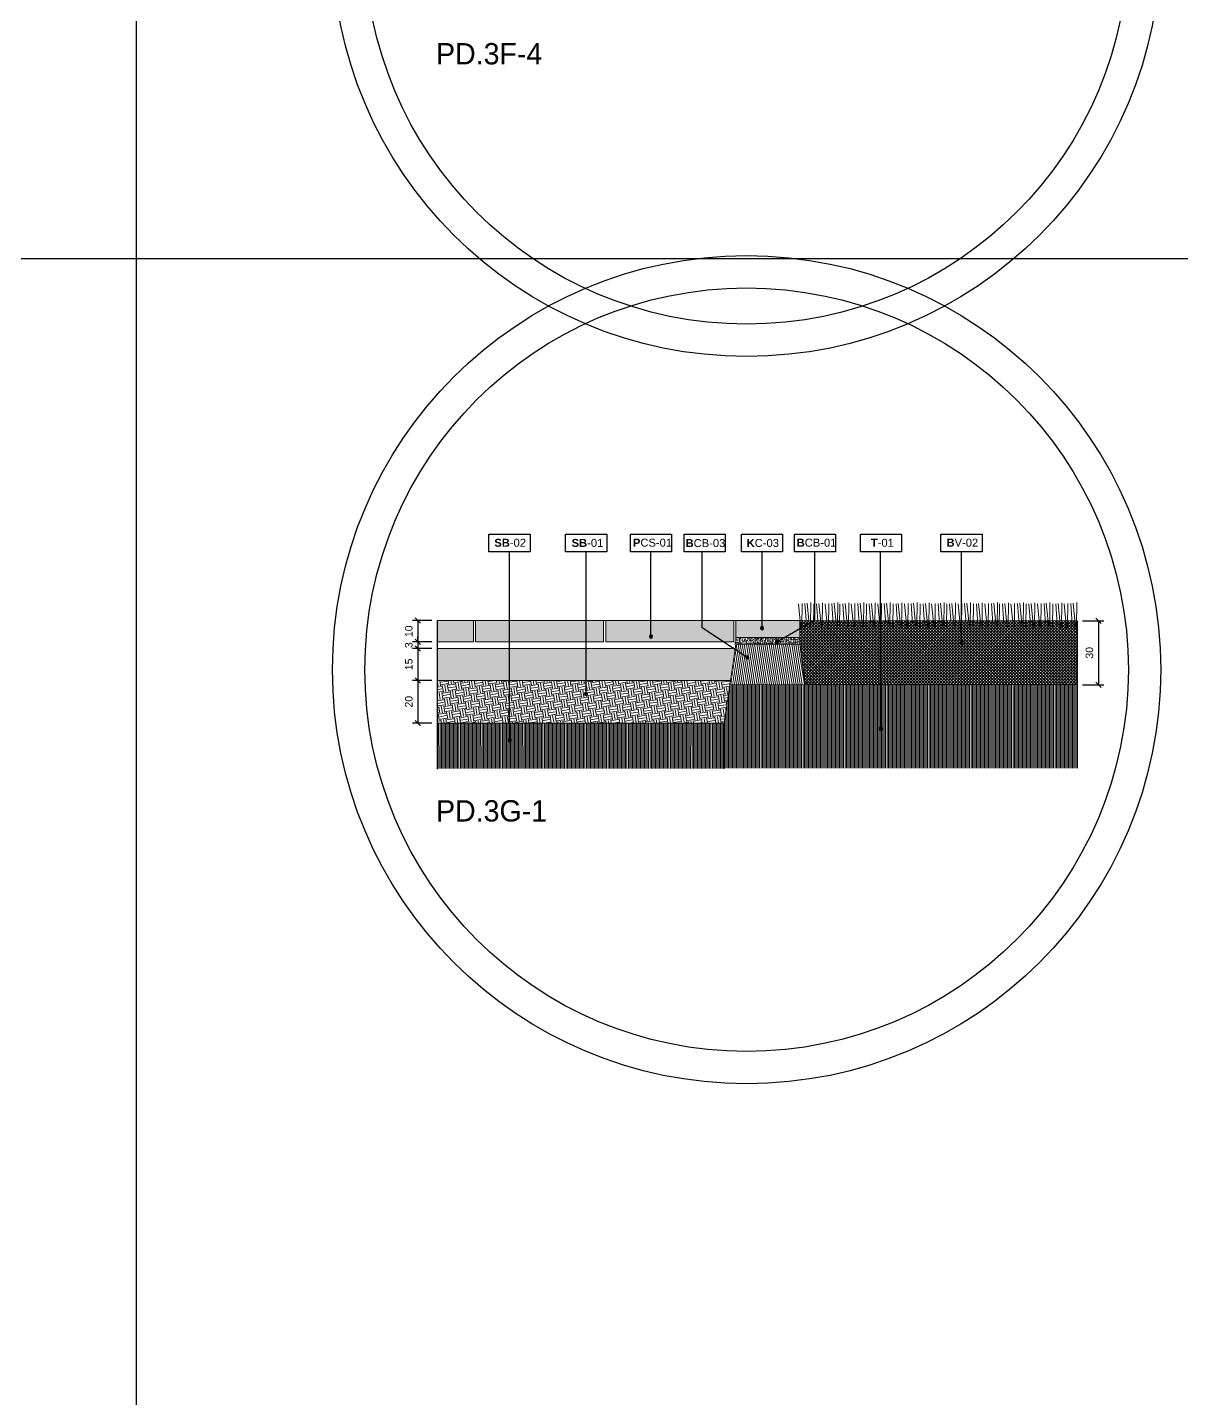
# Model space of a CAD drawing. Header units: metres. Extents: x -325 to 301, y -147 to 149.
# Drawn here: x 41.72 to 47.13, y 58.11 to 64.54 of the extents above; entities that cross this region are included whole.
import ezdxf

# ---------------------------------------------------------------- set-up
doc = ezdxf.new("R2010")
doc.units = ezdxf.units.M
doc.layers.get('Defpoints').update_dxf_attribs({"lineweight": 13})
doc.layers.add('-aux', color=50, linetype='Continuous', plot=False)
doc.layers.add('-AUX-TWQ', color=1, linetype='Continuous', plot=False)
doc.layers.add('0-TX-1_25', color=7, linetype='Continuous', true_color=0x3f4f7f)
doc.layers.add('3-TR-paviment fort', color=7, linetype='Continuous', true_color=0xd1d1d1)
doc.layers.add('03-TR-Paviment_04_Dry Meadow', color=7, linetype='Continuous', lineweight=5, true_color=0xd8dd88)
doc.layers.add('3-TR tot_u', color=7, linetype='Continuous', lineweight=5, true_color=0x787878)
for name, color, linetype, lineweight in [('1-CM', 7, 'Continuous', 0), ('3-TR Formigó', 252, 'Continuous', 0), ('3-TR Seleccionat', 44, 'Continuous', 0), ('3-TR Tot-u', 37, 'Continuous', 0)]:
    doc.layers.add(name, color=color, linetype=linetype, lineweight=lineweight)
for name, color, linetype in [('1-SECCIÓ', 1, 'Continuous'), ('A-KEYPLAN_HATCH', 7, 'Continuous'), ('A_TEXT_2', 7, 'Continuous'), ('EIT_3 TR terra vegetal', 45, 'Continuous')]:
    doc.layers.add(name, color=color, linetype=linetype)
doc.styles.get("Standard").update_dxf_attribs({"font": 'arial.ttf'})
doc.styles.add('x-llegenda materials$0$ENGRAVERS', font='TT0586M.TTF')
doc.dimstyles.new('ISO-25', dxfattribs={"dimtxt": 0.1, "dimasz": 0.1, "dimexe": 0.1, "dimexo": 0.1, "dimgap": 0.1, "dimtad": 1, "dimdec": 0, "dimlfac": 100, "dimzin": 9, "dimtxsty": 'Standard', "dimblk": 'OBLIQUE', "dimcen": 0.1, "dimadec": 0, "dimazin": 0, "dimtfac": 1, "dimtdec": 0, "dimtmove": 0, "dimatfit": 3, "dimldrblk": 'OBLIQUE', "dimfxl": 1, "dimarcsym": 0})

# ---------------------------------------------------------------- blocks, each defined once
blk = doc.blocks.new('hatch keyplan 2')
at = {"layer": 'A-KEYPLAN_HATCH'}
blk.add_lwpolyline([(0, 0.00548), (0.01287, 0.00548), (0.01287, 0), (0, 0)], close=True, dxfattribs=at)
blk = doc.blocks.new('hatch keyplan')
at = {"layer": 'A-KEYPLAN_HATCH'}
blk.add_blockref('hatch keyplan 2', (1.43058, 0.85215), dxfattribs=at)
blk = doc.blocks.new('B-CB03')
at = {"layer": 'A-KEYPLAN_HATCH'}
blk.add_blockref('hatch keyplan', (-1.43058, -0.85215), dxfattribs=at)
at = {"layer": 'A_TEXT_2', "insert": (-0.0008, 0.00398), "char_height": 0.0025, "attachment_point": 1}
blk.add_mtext_dynamic_manual_height_columns('\\pi0.00128;{\\fArial|b1|i0|c0|p34;B}CB-03', width=0.0145619, gutter_width=0.015, heights=[0], dxfattribs=at)
blk = doc.blocks.new('B-CB01')
at = {"layer": 'A-KEYPLAN_HATCH'}
blk.add_blockref('hatch keyplan', (-1.43058, -0.85215), dxfattribs=at)
at = {"layer": 'A_TEXT_2', "insert": (-0.0008, 0.00411), "char_height": 0.0025, "attachment_point": 1}
blk.add_mtext_dynamic_manual_height_columns('\\pi0.00152;{\\fArial|b1|i0|c0|p34;B}CB-01', width=0.0145619, gutter_width=0.015, heights=[0], dxfattribs=at)
blk = doc.blocks.new('SB-01')
at = {"layer": 'A-KEYPLAN_HATCH'}
blk.add_blockref('hatch keyplan', (-1.43058, -0.85215), dxfattribs=at)
at = {"layer": 'A_TEXT_2', "insert": (-0.0008, 0.00403), "char_height": 0.0025, "attachment_point": 1}
blk.add_mtext_dynamic_manual_height_columns('\\pi0.00271;{\\fArial|b1|i0|c0|p34;SB}-01', width=0.0145619, gutter_width=0.015, heights=[0], dxfattribs=at)
blk = doc.blocks.new('SB-02')
at = {"layer": 'A-KEYPLAN_HATCH'}
blk.add_blockref('hatch keyplan', (-1.43058, -0.85215), dxfattribs=at)
at = {"layer": 'A_TEXT_2', "insert": (-0.0008, 0.00408), "char_height": 0.0025, "attachment_point": 1}
blk.add_mtext_dynamic_manual_height_columns('\\pi0.00249;{\\fArial|b1|i0|c0|p34;SB}-02', width=0.0145619, gutter_width=0.015, heights=[0], dxfattribs=at)
blk = doc.blocks.new('T-01')
at = {"layer": 'A-KEYPLAN_HATCH'}
blk.add_blockref('hatch keyplan', (-1.43058, -0.85215), dxfattribs=at)
at = {"layer": 'A_TEXT_2', "insert": (-0.0008, 0.00408), "char_height": 0.0025, "attachment_point": 1}
blk.add_mtext_dynamic_manual_height_columns('\\pi0.00405;{\\fArial|b1|i0|c0|p34;T}-01', width=0.0145619, gutter_width=0.015, heights=[0], dxfattribs=at)
blk = doc.blocks.new('B-V02')
at = {"layer": 'A-KEYPLAN_HATCH'}
blk.add_blockref('hatch keyplan', (-1.43058, -0.85215), dxfattribs=at)
at = {"layer": 'A_TEXT_2', "insert": (-0.0008, 0.00412), "char_height": 0.0025, "attachment_point": 1}
blk.add_mtext_dynamic_manual_height_columns('\\pi0.00255;{\\fArial|b1|i0|c0|p34;B}V-02', width=0.0145619, gutter_width=0.015, heights=[0], dxfattribs=at)
blk = doc.blocks.new('_Oblique')
at = {"color": 0, "lineweight": -2}
blk.add_line((-0.5, -0.5), (0.5, 0.5), dxfattribs=at)
blk = doc.blocks.new('*D1198')
at = {"layer": '0-TX-1_25', "color": 0, "lineweight": -2, "transparency": 16777216}
for p, q in [((22.6963, 61.759), (22.6093, 61.759)), ((22.6343, 61.759), (22.6343, 61.609)), ((22.7343, 61.609), (22.6093, 61.609))]:
    blk.add_line(p, q, dxfattribs=at)
at = {"layer": 'Defpoints', "color": 0, "transparency": 16777216}
for p in [(22.7213, 61.759), (22.6343, 61.609), (66.3646, 61.609)]:
    blk.add_point(p, dxfattribs=at)
at = {"layer": '0-TX-1_25', "color": 0, "lineweight": -2, "transparency": 16777216, "xscale": 0.025, "yscale": 0.025, "zscale": 0.025}
for p, rotation in [((22.6343, 61.759), 90), ((22.6343, 61.609), 270)]:
    blk.add_blockref('_Oblique', p, dxfattribs=dict(at, rotation=rotation))
at = {"layer": '0-TX-1_25', "color": 0, "transparency": 16777216, "insert": (22.5915, 61.684), "char_height": 0.035, "attachment_point": 5, "rotation": 90}
blk.add_mtext('15', dxfattribs=at)
blk = doc.blocks.new('*D1196')
at = {"layer": '0-TX-1_25', "color": 0, "lineweight": -2, "transparency": 16777216}
for p, q in [((43.6183, 61.629), (43.5281, 61.629)), ((43.5531, 61.629), (43.5531, 61.479)), ((43.6183, 61.479), (43.5281, 61.479))]:
    blk.add_line(p, q, dxfattribs=at)
at = {"layer": 'Defpoints', "color": 0, "transparency": 16777216}
for p in [(43.6433, 61.629), (43.5531, 61.479), (43.6433, 61.479)]:
    blk.add_point(p, dxfattribs=at)
at = {"layer": '0-TX-1_25', "color": 0, "lineweight": -2, "transparency": 16777216, "xscale": 0.025, "yscale": 0.025, "zscale": 0.025}
for p, rotation in [((43.5531, 61.629), 90), ((43.5531, 61.479), 270)]:
    blk.add_blockref('_Oblique', p, dxfattribs=dict(at, rotation=rotation))
at = {"layer": '0-TX-1_25', "color": 0, "transparency": 16777216, "insert": (43.5103, 61.554), "char_height": 0.035, "attachment_point": 5, "rotation": 90}
blk.add_mtext('15', dxfattribs=at)
blk = doc.blocks.new('*D1199')
at = {"layer": '0-TX-1_25', "color": 0, "lineweight": -2, "transparency": 16777216}
for p, q in [((46.6683, 61.7582), (46.7682, 61.7582)), ((46.7432, 61.7582), (46.7432, 61.4582)), ((46.6683, 61.4582), (46.7682, 61.4582))]:
    blk.add_line(p, q, dxfattribs=at)
at = {"layer": 'Defpoints', "color": 0, "transparency": 16777216}
for p in [(46.6433, 61.7582), (46.6433, 61.4582), (46.7432, 61.4582)]:
    blk.add_point(p, dxfattribs=at)
at = {"layer": '0-TX-1_25', "color": 0, "lineweight": -2, "transparency": 16777216, "xscale": 0.025, "yscale": 0.025, "zscale": 0.025}
for p, rotation in [((46.7432, 61.7582), 90), ((46.7432, 61.4582), 270)]:
    blk.add_blockref('_Oblique', p, dxfattribs=dict(at, rotation=rotation))
at = {"layer": '0-TX-1_25', "color": 0, "transparency": 16777216, "insert": (46.7003, 61.6082), "char_height": 0.035, "attachment_point": 5, "rotation": 90}
blk.add_mtext('30', dxfattribs=at)
blk = doc.blocks.new('*D1197')
at = {"layer": '0-TX-1_25', "color": 0, "lineweight": -2, "transparency": 16777216}
for p, q in [((43.6183, 61.759), (43.5281, 61.759)), ((43.5531, 61.759), (43.5531, 61.659)), ((43.6183, 61.659), (43.5281, 61.659))]:
    blk.add_line(p, q, dxfattribs=at)
at = {"layer": 'Defpoints', "color": 0, "transparency": 16777216}
for p in [(43.6433, 61.759), (43.5531, 61.659), (43.6433, 61.659)]:
    blk.add_point(p, dxfattribs=at)
at = {"layer": '0-TX-1_25', "color": 0, "lineweight": -2, "transparency": 16777216, "xscale": 0.025, "yscale": 0.025, "zscale": 0.025}
for p, rotation in [((43.5531, 61.759), 90), ((43.5531, 61.659), 270)]:
    blk.add_blockref('_Oblique', p, dxfattribs=dict(at, rotation=rotation))
at = {"layer": '0-TX-1_25', "color": 0, "transparency": 16777216, "insert": (43.5103, 61.709), "char_height": 0.035, "attachment_point": 5, "rotation": 90}
blk.add_mtext('10', dxfattribs=at)
blk = doc.blocks.new('POINT')
at = {"layer": '0-TX-1_25'}
h = blk.add_hatch(dxfattribs=at)
h.set_pattern_fill('ANGLE', color=256)
h.set_pattern_definition([(0, (-83.747, -12.726), (0, 6.985), [5.08, -1.905]), (90, (-83.747, -12.726), (-6.985, 4e-16), [5.08, -1.905])])
edge = h.paths.add_edge_path()
edge.add_arc((0, 0), 0.0075, 0, 360)
h = blk.add_hatch(color=256, dxfattribs=at)
h.dxf.hatch_style = 1
edge = h.paths.add_edge_path()
edge.add_arc((0, 0), 0.0075, 0, 360)
blk.add_circle((0, 0), 0.0075, dxfattribs=at)
blk = doc.blocks.new('PCS01')
at = {"layer": 'A-KEYPLAN_HATCH'}
blk.add_blockref('hatch keyplan', (-1.42958, -0.85215), dxfattribs=at)
at = {"layer": 'A_TEXT_2', "insert": (0.0002, 0.00411), "char_height": 0.0025, "attachment_point": 1}
blk.add_mtext_dynamic_manual_height_columns('\\pi0.00161;{\\fArial|b1|i0|c0|p34;P}CS-01', width=0.0145619, gutter_width=0.015, heights=[0], dxfattribs=at)
blk = doc.blocks.new('*D1200')
at = {"layer": '0-TX-1_25', "color": 0, "lineweight": -2, "transparency": 16777216}
for p, q in [((43.6183, 61.659), (43.5281, 61.659)), ((43.5531, 61.659), (43.5531, 61.684)), ((43.5531, 61.659), (43.5531, 61.629)), ((43.6183, 61.629), (43.5281, 61.629)), ((43.5531, 61.629), (43.5531, 61.604))]:
    blk.add_line(p, q, dxfattribs=at)
at = {"layer": 'Defpoints', "color": 0, "transparency": 16777216}
for p in [(43.6433, 61.659), (43.5531, 61.629), (43.6433, 61.629)]:
    blk.add_point(p, dxfattribs=at)
at = {"layer": '0-TX-1_25', "color": 0, "lineweight": -2, "transparency": 16777216, "xscale": 0.025, "yscale": 0.025, "zscale": 0.025}
for p, rotation in [((43.5531, 61.659), 270), ((43.5531, 61.629), 90)]:
    blk.add_blockref('_Oblique', p, dxfattribs=dict(at, rotation=rotation))
at = {"layer": '0-TX-1_25', "color": 0, "transparency": 16777216, "insert": (43.5102, 61.644), "char_height": 0.035, "attachment_point": 5, "rotation": 90}
blk.add_mtext('3', dxfattribs=at)
blk = doc.blocks.new('*D1201')
at = {"layer": '0-TX-1_25', "color": 0, "lineweight": -2, "transparency": 16777216}
for p, q in [((43.6183, 61.479), (43.5281, 61.479)), ((43.5531, 61.479), (43.5531, 61.279)), ((43.6183, 61.279), (43.5281, 61.279))]:
    blk.add_line(p, q, dxfattribs=at)
at = {"layer": 'Defpoints', "color": 0, "transparency": 16777216}
for p in [(43.6433, 61.479), (43.5531, 61.279), (43.6433, 61.279)]:
    blk.add_point(p, dxfattribs=at)
at = {"layer": '0-TX-1_25', "color": 0, "lineweight": -2, "transparency": 16777216, "xscale": 0.025, "yscale": 0.025, "zscale": 0.025}
for p, rotation in [((43.5531, 61.479), 90), ((43.5531, 61.279), 270)]:
    blk.add_blockref('_Oblique', p, dxfattribs=dict(at, rotation=rotation))
at = {"layer": '0-TX-1_25', "color": 0, "transparency": 16777216, "insert": (43.5103, 61.379), "char_height": 0.035, "attachment_point": 5, "rotation": 90}
blk.add_mtext('20', dxfattribs=at)
blk = doc.blocks.new('K02')
at = {"layer": 'A-KEYPLAN_HATCH'}
blk.add_blockref('hatch keyplan', (-1.43058, -0.85215), dxfattribs=at)
at = {"layer": 'A_TEXT_2', "insert": (-0.0008, 0.00402), "char_height": 0.0025, "attachment_point": 1}
blk.add_mtext_dynamic_manual_height_columns('\\pi0.00244;{\\fArial|b1|i0|c0|p34;K}C-03', width=0.0145619, gutter_width=0.015, heights=[0], dxfattribs=at)

msp = doc.modelspace()

# ---------------------------------------------------------------- hatches: boundary and pattern name
at = {"layer": '3-TR Formigó'}
h = msp.add_hatch(dxfattribs=at)
h.set_pattern_fill('ANSI31', color=256, scale=0.003, angle=234.17524, style=0)
h.set_pattern_definition([(279.1752, (45.476698, 61.358951), (0.00940313, 0.0015188), [])])
h.paths.add_polyline_path([(45.3433, 61.648), (45.0433, 61.648), (45.0152, 61.459), (45.3676, 61.4588)])
at = {"layer": '3-TR Seleccionat'}
h = msp.add_hatch(dxfattribs=at)
h.set_pattern_fill('ANSI31', color=256, scale=0.002, angle=45, style=0)
h.set_pattern_definition([(90, (45.840322, 66.5422956), (-0.00635, 1e-18), [])])
h.paths.add_polyline_path([(44.9854, 61.259), (44.9854, 61.0667), (46.6433, 61.0667), (46.6433, 61.4582), (45.0152, 61.459)])
h = msp.add_hatch(dxfattribs=at)
h.set_pattern_fill('ANSI31', color=256, scale=0.002, angle=45, style=0)
h.set_pattern_definition([(90, (-441028.188071, -650775.108496), (-0.00635, 1e-18), [])])
h.paths.add_polyline_path([(44.9854, 61.0665), (43.6433, 61.0665), (43.6448, 61.279), (44.9869, 61.279)])
at = {"layer": '3-TR Tot-u'}
h = msp.add_hatch(dxfattribs=at)
h.set_pattern_fill('EARTH', color=256, scale=0.005, angle=-80.82476, style=0)
h.set_pattern_definition([(279.1752, (45.054312, 61.22895), (0.03640645, -0.0262811), [0.03175, -0.03175]), (279.1752, (45.066066, 61.23085), (0.03640645, -0.0262811), [0.03175, -0.03175]), (279.1752, (45.07782, 61.232748), (0.03640645, -0.0262811), [0.03175, -0.03175]), (9.1752, (45.08237, 61.229463), (0.0262811, 0.03640645), [0.03175, -0.03175]), (9.1752, (45.08427, 61.21771), (0.0262811, 0.03640645), [0.03175, -0.03175]), (9.1752, (45.086168, 61.205955), (0.0262811, 0.03640645), [0.03175, -0.03175])])
h.paths.add_polyline_path([(43.6433, 61.479), (43.6433, 61.279), (44.9884, 61.279), (45.0181, 61.479)])
at = {"layer": '3-TR tot_u'}
h = msp.add_hatch(dxfattribs=at)
h.set_pattern_fill('AR-CONC', color=256, scale=9e-05, angle=90.26641)
h.set_pattern_definition([(140.266414, (-38.405325, 38.852727), (0.0013582613, 0.0164031132), [0.0017145, -0.0188595]), (85.266414, (-38.405325, 38.852727), (-0.0171801815, -0.0032518273), [0.0013716, -0.0150876526]), (190.71786, (-38.405212, 38.854094), (-0.0158219194, 0.0131512858), [0.0014571008, -0.016028122]), (136.450614, (-38.409897, 38.852706), (0.003670327, 0.024414444), [0.00257175, -0.02828925]), (186.901972, (-38.409591, 38.85474), (-0.0223674596, 0.021262598), [0.002185652, -0.024042205]), (81.450565, (-38.409897, 38.852706), (-0.0223674596, 0.021262598), [0.002057397, -0.022631376]), (111.266414, (-38.408765, 38.854998), (0.0091403206, 0.0136879438), [0.0017145, -0.0188595]), (56.266414, (-38.408765, 38.854998), (-0.0166026007, 0.0054850432), [0.0013716, -0.0150876]), (161.71786, (-38.408003, 38.856138), (-0.0074622802, 0.019172987), [0.0014571008, -0.0160280944]), (127.766414, (-38.4053254, 38.8527275), (-0.00761116375, 0.0002425866), [0, -0.01490472, 0, -0.0153162, 0, -0.01514475]), (97.766414, (-38.405325, 38.8527275), (-0.009044117, 0.0059717809), [0, -0.00873252, 0, -0.01456182, 0, -0.00577215]), (57.766414, (-38.405302, 38.84763), (0.0004588393, 0.012205419), [0, -0.005715, 0, -0.0178308, 0, -0.0236601]), (47.766414, (-38.405291, 38.845344), (-0.0023503487, 0.0133208417), [0, -0.0074295, 0, -0.01184148, 0, -0.0168021])])
h.paths.add_polyline_path([(45.0372, 61.648), (45.0433, 61.6792), (45.3433, 61.6792), (45.3433, 61.648)])
h = msp.add_hatch(dxfattribs=at)
h.set_pattern_fill('AR-CONC', color=256, scale=0.0002, angle=90.26641)
h.set_pattern_definition([(140.2664143104, (269995.812934, -738405.245018), (0.0030183585511, 0.0364513625844), [0.00381, -0.04191]), (85.2664143104, (269995.812934, -738405.24502), (-0.0381781810675, -0.0072262829332), [0.003048, -0.033528116834]), (190.7178590104, (269995.813185, -738405.24198), (-0.0351598209585, 0.0292250795622), [0.00323800176, -0.03561804892]), (136.4506143104, (269995.802774, -738405.245065), (0.0081562825582, 0.0542543196878), [0.005715, -0.062865]), (186.9019719204, (269995.803453, -738405.240544), (-0.049705465848, 0.047250217616), [0.004857004628, -0.053427121632]), (81.45056548, (269995.802774, -738405.245065), (-0.0497054658455, 0.0472502176188), [0.004571993414, -0.050291946384]), (111.2664143104, (269995.80529, -738405.239974), (0.0203118235131, 0.0304176527954), [0.00381, -0.04191]), (56.2664143104, (269995.80529, -738405.239974), (-0.0368946682902, 0.0121889849718), [0.003048, -0.033528]), (161.7178593104, (269995.806983, -738405.23744), (-0.016582844967, 0.0426066376987), [0.00323800176, -0.03561798752]), (127.7664143104, (269995.812934, -738405.245018), (-0.0169136972324, 0.00053908133522), [0, -0.0331216, 0, -0.034036, 0, -0.033655]), (97.7664143104, (269995.812934, -738405.245018), (-0.02009803784808, 0.0132706243038), [0, -0.0194056, 0, -0.0323596, 0, -0.012827]), (57.7664143104, (269995.812986, -738405.256346), (0.00101964285024, 0.02712315336895), [0, -0.0127, 0, -0.039624, 0, -0.052578]), (47.7664143104, (269995.81301, -738405.261426), (-0.0052229971542, 0.0296018704426), [0, -0.01651, 0, -0.0263144, 0, -0.037338])])
h.paths.add_polyline_path([(43.6433, 61.629), (43.6433, 61.479), (45.0181, 61.479), (45.0405, 61.629)])
at = {"layer": '3-TR-paviment fort'}
for points in [[(43.6433, 61.759), (43.6433, 61.659), (43.8133, 61.659), (43.8133, 61.759)], [(44.0698, 61.759), (43.8233, 61.759), (43.8233, 61.659), (44.0698, 61.659)], [(44.3095, 61.759), (44.0698, 61.759), (44.0698, 61.659), (44.3095, 61.659)], [(44.4233, 61.759), (44.3095, 61.759), (44.3095, 61.659), (44.4233, 61.659)], [(44.6101, 61.759), (44.4333, 61.759), (44.4333, 61.659), (44.6101, 61.659)], [(45.0333, 61.759), (44.6101, 61.759), (44.6101, 61.659), (45.0333, 61.659)], [(45.3433, 61.7595), (45.0433, 61.759), (45.0433, 61.679), (45.3431, 61.6795)]]:
    msp.add_hatch(color=256, dxfattribs=at).paths.add_polyline_path(points)
at = {"layer": 'EIT_3 TR terra vegetal'}
h = msp.add_hatch(dxfattribs=at)
h.set_pattern_fill('_USER', color=256, scale=0.01, angle=45, style=0, double=1, pattern_type=0)
h.set_pattern_definition([(45, (419506.654953, 4594381.787267), (-0.007071067811865, 0.007071067811865), []), (135, (419506.654953, 4594381.787267), (-0.007071067811865, -0.007071067811865), [])])
h.paths.add_polyline_path([(45.3433, 61.7588), (45.3433, 61.648), (45.3676, 61.4588), (46.6433, 61.4582), (46.6433, 61.7582)])

# ---------------------------------------------------------------- linework, layer by layer
at = {"layer": '-aux'}
for points in [[(42.2345, 3.4567), (42.2345, 133.4567)], [(12.2345, 63.4567), (142.2345, 63.4567)]]:
    msp.add_lwpolyline(points, dxfattribs=at)
at = {"layer": '-AUX-TWQ'}
for centre, radius in [((45.0933, 64.9379), 1.9408), ((45.0933, 64.9379), 1.7892), ((45.0933, 61.529), 1.9408), ((45.0933, 61.529), 1.7892)]:
    msp.add_circle(centre, radius, dxfattribs=at)
at = {"layer": '0-TX-1_25'}
for points in [[(43.9821, 61.1986), (43.9821, 62.0815)], [(44.3412, 61.4152), (44.3412, 62.0815)], [(44.6451, 61.6841), (44.6451, 62.0815)], [(45.0965, 61.5863), (44.8852, 61.7256), (44.8852, 62.0815)], [(45.1656, 61.724), (45.1656, 62.0815)], [(45.2351, 61.6597), (45.4132, 61.762), (45.4139, 62.0815)], [(45.7214, 61.2518), (45.7214, 62.0815)], [(46.1007, 61.6562), (46.1007, 62.0815)]]:
    msp.add_lwpolyline(points, dxfattribs=at)
at = {"layer": '03-TR-Paviment_04_Dry Meadow'}
for p, q in [((45.336, 61.8377), (45.3473, 61.7231)), ((45.3532, 61.8396), (45.3519, 61.7317)), ((45.3668, 61.8397), (45.3737, 61.743)), ((45.3776, 61.8414), (45.3888, 61.7267)), ((45.3947, 61.8432), (45.3934, 61.7353)), ((45.4081, 61.838), (45.4068, 61.7301)), ((45.4217, 61.8382), (45.4286, 61.7414)), ((45.4325, 61.8398), (45.4437, 61.7251)), ((45.4496, 61.8416), (45.4483, 61.7337)), ((45.4615, 61.8377), (45.4728, 61.7231)), ((45.4787, 61.8396), (45.4774, 61.7317)), ((45.4923, 61.8397), (45.4992, 61.743)), ((45.5031, 61.8414), (45.5143, 61.7267)), ((45.5202, 61.8432), (45.5189, 61.7353)), ((45.5306, 61.838), (45.5293, 61.7301)), ((45.5442, 61.8382), (45.5511, 61.7414)), ((45.555, 61.8398), (45.5662, 61.7251)), ((45.5721, 61.8416), (45.5708, 61.7337)), ((45.584, 61.8377), (45.5953, 61.7231)), ((45.6012, 61.8396), (45.5999, 61.7317)), ((45.6148, 61.8397), (45.6217, 61.743)), ((45.6256, 61.8414), (45.6368, 61.7267)), ((45.6427, 61.8432), (45.6414, 61.7353)), ((45.6546, 61.838), (45.6533, 61.7301)), ((45.6682, 61.8382), (45.6751, 61.7414)), ((45.679, 61.8398), (45.6902, 61.7251)), ((45.6961, 61.8416), (45.6948, 61.7337)), ((45.708, 61.8377), (45.7193, 61.7231)), ((45.7252, 61.8396), (45.7239, 61.7317)), ((45.7388, 61.8397), (45.7457, 61.743)), ((45.7495, 61.8414), (45.7608, 61.7267)), ((45.7667, 61.8432), (45.7654, 61.7353)), ((45.7801, 61.838), (45.7788, 61.7301)), ((45.7937, 61.8382), (45.8006, 61.7414)), ((45.8045, 61.8398), (45.8157, 61.7251)), ((45.8216, 61.8416), (45.8203, 61.7337)), ((45.8335, 61.8377), (45.8448, 61.7231)), ((45.8507, 61.8396), (45.8494, 61.7317)), ((45.8643, 61.8397), (45.8712, 61.743)), ((45.875, 61.8414), (45.8863, 61.7267)), ((45.8922, 61.8432), (45.8909, 61.7353)), ((45.9071, 61.838), (45.9058, 61.7301)), ((45.9207, 61.8382), (45.9276, 61.7414)), ((45.9314, 61.8398), (45.9427, 61.7251)), ((45.9486, 61.8416), (45.9473, 61.7337)), ((45.9605, 61.8377), (45.9717, 61.7231)), ((45.9777, 61.8396), (45.9764, 61.7317)), ((45.9913, 61.8397), (45.9981, 61.743)), ((46.002, 61.8414), (46.0133, 61.7267)), ((46.0192, 61.8432), (46.0179, 61.7353)), ((46.0311, 61.838), (46.0298, 61.7301)), ((46.0447, 61.8382), (46.0516, 61.7414)), ((46.0554, 61.8398), (46.0667, 61.7251)), ((46.0726, 61.8416), (46.0713, 61.7337)), ((46.0845, 61.8377), (46.0957, 61.7231)), ((46.1017, 61.8396), (46.1004, 61.7317)), ((46.1153, 61.8397), (46.1221, 61.743)), ((46.126, 61.8414), (46.1373, 61.7267)), ((46.1432, 61.8432), (46.1419, 61.7353)), ((46.1566, 61.838), (46.1553, 61.7301)), ((46.1702, 61.8382), (46.177, 61.7414)), ((46.1809, 61.8398), (46.1922, 61.7251)), ((46.1981, 61.8416), (46.1968, 61.7337)), ((46.21, 61.8377), (46.2212, 61.7231)), ((46.2272, 61.8396), (46.2258, 61.7317)), ((46.2408, 61.8397), (46.2476, 61.743)), ((46.2515, 61.8414), (46.2627, 61.7267)), ((46.2687, 61.8432), (46.2674, 61.7353)), ((46.2791, 61.838), (46.2778, 61.7301)), ((46.2927, 61.8382), (46.2995, 61.7414)), ((46.3034, 61.8398), (46.3147, 61.7251)), ((46.3206, 61.8416), (46.3193, 61.7337)), ((46.3325, 61.8377), (46.3437, 61.7231)), ((46.3497, 61.8396), (46.3483, 61.7317)), ((46.3633, 61.8397), (46.3701, 61.743)), ((46.374, 61.8414), (46.3852, 61.7267)), ((46.3912, 61.8432), (46.3899, 61.7353)), ((46.4031, 61.838), (46.4018, 61.7301)), ((46.4167, 61.8382), (46.4235, 61.7414)), ((46.4274, 61.8398), (46.4387, 61.7251)), ((46.4446, 61.8416), (46.4433, 61.7337)), ((46.4565, 61.8377), (46.4677, 61.7231)), ((46.4737, 61.8396), (46.4723, 61.7317)), ((46.4873, 61.8397), (46.4941, 61.743)), ((46.498, 61.8414), (46.5092, 61.7267)), ((46.5152, 61.8432), (46.5139, 61.7353)), ((46.5286, 61.838), (46.5272, 61.7301)), ((46.5422, 61.8382), (46.549, 61.7414)), ((46.5529, 61.8398), (46.5642, 61.7251)), ((46.5701, 61.8416), (46.5688, 61.7337)), ((46.582, 61.8377), (46.5932, 61.7231)), ((46.5991, 61.8396), (46.5978, 61.7317)), ((46.6128, 61.8397), (46.6196, 61.743)), ((46.6235, 61.8414), (46.6347, 61.7267)), ((46.6407, 61.8432), (46.6393, 61.7353))]:
    msp.add_line(p, q, dxfattribs=at)
at = {"layer": '1-CM'}
for p, q in [((43.6433, 61.759), (45.1433, 61.759)), ((43.6433, 61.759), (45.0433, 61.759)), ((45.0301, 61.559), (45.0433, 61.648)), ((45.0433, 61.648), (45.3433, 61.648)), ((45.3433, 61.648), (45.3676, 61.4588)), ((45.0405, 61.629), (43.6433, 61.629)), ((45.0181, 61.479), (43.6433, 61.479)), ((44.9884, 61.279), (43.6433, 61.279))]:
    msp.add_line(p, q, dxfattribs=at)
for points in [[(43.8133, 61.759), (43.6433, 61.759)], [(43.6433, 61.659), (43.8133, 61.659), (43.8133, 61.759)], [(44.4233, 61.759), (43.8233, 61.759), (43.8233, 61.659), (44.4233, 61.659), (44.4233, 61.759)], [(44.4333, 61.759), (44.4233, 61.759)], [(45.0333, 61.759), (44.4333, 61.759), (44.4333, 61.659), (45.0333, 61.659), (45.0333, 61.759)], [(45.1433, 61.759), (46.6433, 61.7582)], [(45.3431, 61.6795), (45.0433, 61.679)], [(44.9854, 61.259), (45.03, 61.559)], [(45.0152, 61.459), (46.6433, 61.4582)], [(44.9884, 61.279), (44.9884, 61.0636)]]:
    msp.add_lwpolyline(points, dxfattribs=at)
for points in [[(45.0433, 61.679), (45.3431, 61.6795), (45.3433, 61.7595), (45.0433, 61.759)], [(45.3433, 61.648), (45.0433, 61.648), (45.0433, 61.759), (45.3433, 61.759)], [(45.0433, 61.648), (45.0433, 61.6792), (45.3433, 61.6792), (45.3433, 61.648)]]:
    msp.add_lwpolyline(points, close=True, dxfattribs=at)
at = {"layer": '1-SECCIÓ'}
for p, q in [((43.6433, 61.759), (43.6433, 61.0625)), ((46.6433, 61.7582), (46.6433, 61.0673))]:
    msp.add_line(p, q, dxfattribs=at)

# ---------------------------------------------------------------- block references
at = {"color": 244, "true_color": 0x991b1e, "xscale": 14.99999999999007, "yscale": 14.99999999999007, "zscale": 14.99999999999007}
msp.add_blockref('K02', (45.069, 62.0815), dxfattribs=at)
at = {"layer": '0-TX-1_25', "xscale": 15, "yscale": 15, "zscale": 15}
for name, p in [('SB-02', (43.8856, 62.0815)), ('SB-01', (44.2446, 62.0815)), ('B-CB03', (44.8001, 62.0815)), ('B-CB01', (45.3173, 62.0815)), ('T-01', (45.627, 62.0815)), ('B-V02', (46.0041, 62.0815))]:
    msp.add_blockref(name, p, dxfattribs=at)
at = {"layer": '0-TX-1_25', "xscale": -1}
for p in [(45.1656, 61.724), (44.6451, 61.6841), (45.2351, 61.6597), (46.1007, 61.6562), (45.0965, 61.5863), (44.3412, 61.4152), (45.7214, 61.2518), (43.9821, 61.1986)]:
    msp.add_blockref('POINT', p, dxfattribs=at)
at = {"layer": 'A-KEYPLAN_HATCH', "xscale": 14.99999999999007, "yscale": 14.99999999999007, "zscale": 14.99999999999007}
msp.add_blockref('PCS01', (44.5335, 62.0815), dxfattribs=at)

# ---------------------------------------------------------------- texts
at = {"layer": '-aux', "char_height": 0.1, "width": 19.210099, "attachment_point": 1, "style": 'x-llegenda materials$0$ENGRAVERS'}
for s, insert in [('PD.3F-4', (43.6379, 64.466)), ('PD.3G-1', (43.6379, 60.9173))]:
    msp.add_mtext(s, dxfattribs=dict(at, insert=insert))

# ---------------------------------------------------------------- dimensions: what is measured, and where the dimension line sits
at = {"layer": '0-TX-1_25'}
for base, p1, p2, picture, middle in [((22.6343, 61.609), (22.7213, 61.759), (66.3646, 61.609), '*D1198', (22.5915, 61.684)), ((43.5531, 61.659), (43.6433, 61.759), (43.6433, 61.659), '*D1197', (43.5103, 61.709)), ((46.7432, 61.4582), (46.6433, 61.7582), (46.6433, 61.4582), '*D1199', (46.7003, 61.6082)), ((43.5531, 61.479), (43.6433, 61.629), (43.6433, 61.479), '*D1196', (43.5103, 61.554)), ((43.5531, 61.279), (43.6433, 61.479), (43.6433, 61.279), '*D1201', (43.5103, 61.379))]:
    dim = msp.add_linear_dim(base=base, p1=p1, p2=p2, angle=90, dimstyle='ISO-25', override={"dimtxt": 0.035, "dimasz": 0.025, "dimexe": 0.025, "dimexo": 0.025, "dimgap": 0.025, "dimblk1": 'Oblique', "dimblk2": 'Oblique', "dimsah": 1, "dimfxl": 0.1, "dimfxlon": 1, "dimarcsym": 1}, dxfattribs=at)
    dim.commit()
    dim.dimension.update_dxf_attribs({"geometry": picture, "text_midpoint": middle})
dim = msp.add_linear_dim(base=(43.5531, 61.629), p1=(43.6433, 61.659), p2=(43.6433, 61.629), angle=90, dimstyle='ISO-25', override={"dimtxt": 0.035, "dimasz": 0.025, "dimexe": 0.025, "dimexo": 0.025, "dimgap": 0.025, "dimblk1": 'Oblique', "dimblk2": 'Oblique', "dimsah": 1, "dimfxl": 0.1, "dimfxlon": 1, "dimarcsym": 1}, dxfattribs=at)
dim.commit()
dim.dimension.update_dxf_attribs({"geometry": '*D1200', "text_midpoint": (43.5531, 61.644), "dimtype": 160})

doc.saveas('drawing.dxf')
